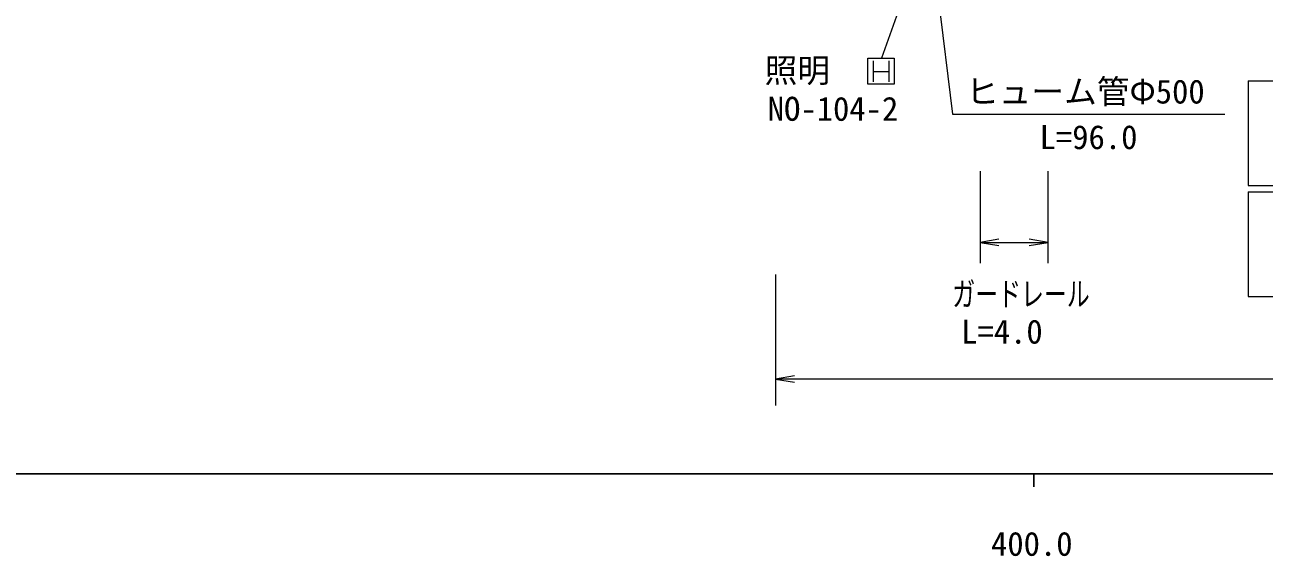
# Model space of a CAD drawing. Units: millimetres, scale not verified. Extents: x 40000 to 680000, y 20000 to 380000.
# Drawn here: x 390864 to 485610, y 198715 to 239294 of the extents above; entities that cross this region are included whole.
import ezdxf
from ezdxf.enums import TextEntityAlignment as Align

# ---------------------------------------------------------------- set-up
doc = ezdxf.new("R2010")
doc.units = ezdxf.units.MM
doc.header["$LTSCALE"] = 1000
for name, color, linetype, lineweight in [('M-STR-STR3', 7, 'Continuous', 13), ('M-STR-STRC', 7, 'Continuous', 13), ('M-TTL-BAND', 7, 'Continuous', 25)]:
    doc.layers.add(name, color=color, linetype=linetype, lineweight=lineweight)
doc.styles.add('ＭＳ ゴシック', font='')
doc.styles.get('ＭＳ ゴシック').set_extended_font_data('MS Gothic')

# ---------------------------------------------------------------- blocks, each defined once
blk = doc.blocks.new('open_arrow')
at = {"color": 0, "linetype": 'Continuous', "lineweight": -2}
blk.add_lwpolyline([(7.5, 1.25), (0, 0), (7.5, -1.25)], dxfattribs=at)

msp = doc.modelspace()

# ---------------------------------------------------------------- linework, layer by layer
at = {"layer": 'M-STR-STR3'}
for p, q in [((466022, 263830), (456342, 236750)), ((460553, 242582), (461778, 232477)), ((455321, 234750), (455321, 236750)), ((455321, 236750), (457321, 236750)), ((455711, 236540), (455711, 234940)), ((456911, 236540), (456911, 234940)), ((457321, 236750), (457321, 234750)), ((455711, 235740), (456911, 235740)), ((457321, 234750), (455321, 234750)), ((461778, 232477), (482601, 232477)), ((463886, 228123), (463886, 221095)), ((469094, 221095), (469094, 228123)), ((463886, 222675), (469094, 222675)), ((448248, 220234), (448248, 210234)), ((561995, 212234), (448248, 212234))]:
    msp.add_line(p, q, dxfattribs=at)
at = {"layer": 'M-STR-STRC'}
for p, q in [((484387, 235016), (484387, 231016)), ((484387, 235016), (500387, 235016)), ((484387, 231016), (484387, 227016)), ((484387, 227016), (500387, 227016)), ((484387, 226545), (500387, 226545)), ((484387, 226545), (484387, 222545)), ((484387, 222545), (484387, 218545)), ((484387, 218545), (500387, 218545))]:
    msp.add_line(p, q, dxfattribs=at)
at = {"layer": 'M-TTL-BAND'}
for p, q in [((40000, 205000), (579000, 205000)), ((468000, 205000), (468000, 204000))]:
    msp.add_line(p, q, dxfattribs=at)

# ---------------------------------------------------------------- block references
at = {"layer": 'M-STR-STR3', "xscale": 193, "yscale": 193}
for p in [(463886, 222675), (448248, 212234)]:
    msp.add_blockref('open_arrow', p, dxfattribs=at)
at = {"layer": 'M-STR-STR3', "xscale": 193, "yscale": 193, "rotation": 180}
msp.add_blockref('open_arrow', (469094, 222675), dxfattribs=at)

# ---------------------------------------------------------------- texts
at = {"layer": 'M-STR-STR3', "style": 'ＭＳ ゴシック'}
for s, p in [('照明', (447415, 234346)), ('NO-104-2', (447661, 231414))]:
    msp.add_text(s, height=1833, dxfattribs=at).set_placement(p, align=Align.BOTTOM_LEFT)
for s, p in [('ヒューム管Φ500', (462814, 234198)), ('L=96.0', (468439, 230717)), ('L=4.0', (462441, 215865))]:
    msp.add_text(s, height=1833, dxfattribs=at).set_placement(p, align=Align.MIDDLE_LEFT)
at = {"layer": 'M-STR-STR3', "style": 'ＭＳ ゴシック', "width": 0.7}
msp.add_text('ガードレール', height=1833, dxfattribs=at).set_placement((461767, 218734), align=Align.MIDDLE_LEFT)
at = {"layer": 'M-TTL-BAND', "style": 'ＭＳ ゴシック'}
msp.add_text('400.0', height=1833, dxfattribs=at).set_placement((467844, 198195), align=Align.BOTTOM_CENTER)

doc.saveas('drawing.dxf')
